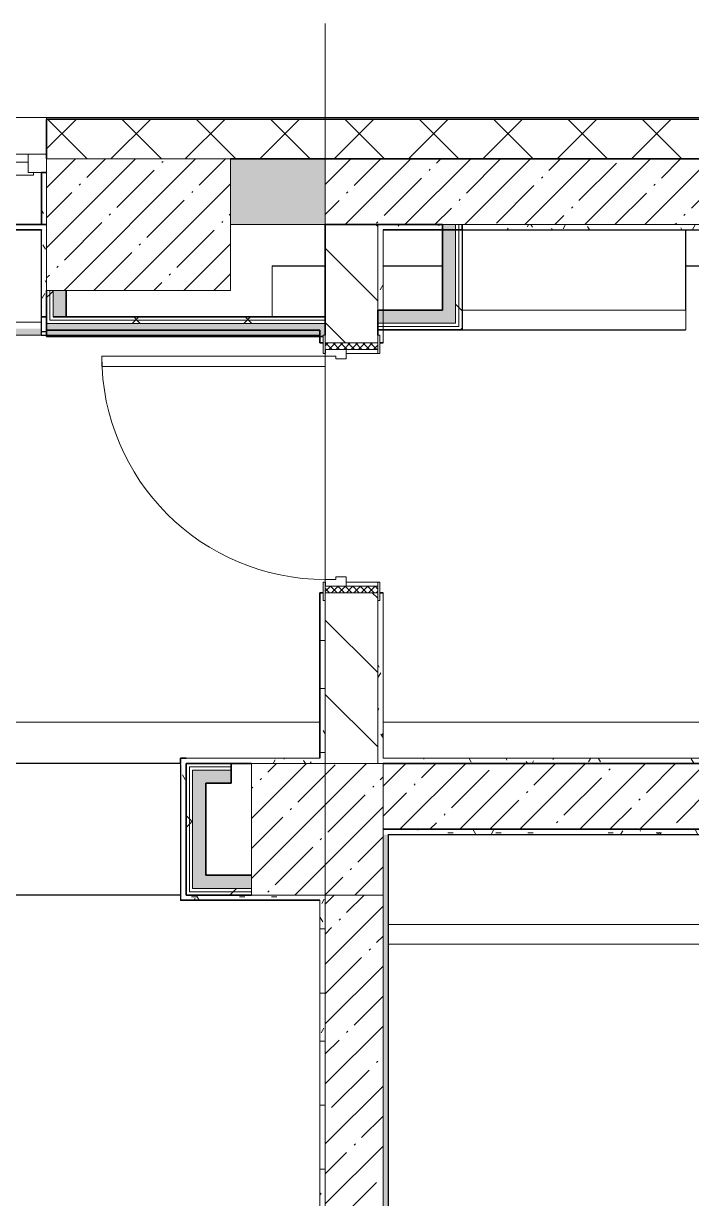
# Model space of a CAD drawing. Header units: millimetres. Extents: x 3914 to 443608, y -156176 to 78197.
# Drawn here: x 295027 to 297568, y -128532 to -124063 of the extents above; entities that cross this region are included whole.
import ezdxf

# ---------------------------------------------------------------- set-up
doc = ezdxf.new("R2010")
doc.units = ezdxf.units.MM
doc.linetypes.add('200_ШТРИХ__ш1_п0_6_', pattern=[160, 100, -60])
doc.layers.add('A-AREA-PATT-2', color=7, linetype='Continuous', lineweight=5, true_color=0xcde0ef, transparency=1)
for name, color, linetype, lineweight in [('A-DOOR-1', 7, 'Continuous', 5), ('A-DOOR-2', 7, '200_ШТРИХ__ш1_п0_6_', 5), ('A-DOOR-FRAM-2', 7, 'Continuous', 5), ('A-FLOR', 7, 'Continuous', 9), ('A-GLAZ', 7, 'Continuous', 9), ('A-GLAZ-1', 7, 'Continuous', 5), ('A-WALL', 7, 'Continuous', 5), ('A-WALL-1', 7, 'Continuous', 35), ('I-WALL', 7, 'Continuous', 5), ('S-COLS', 7, 'Continuous', 9), ('S-COLS-1', 7, 'Continuous', 5), ('S-STRS-MBND', 7, 'Continuous', 9), ('Оси', 7, 'Continuous', 9)]:
    doc.layers.add(name, color=color, linetype=linetype, lineweight=lineweight)
doc.layers.add('A-DOOR-FRAM-1', color=7, linetype='Continuous', lineweight=5, true_color=0xc0c0c0)
doc.layers.add('A-WALL-FNSH-1', color=9, linetype='Continuous', lineweight=5, true_color=0x808080)
pattern_1 = [(45, (174964.42, -145977.62), (-114.04925, 114.04925), []), (45, (175078.47, -145977.62), (-114.04925, 114.04925), [201.612, -40.322, 6.706, -33.617])]
pattern_2 = [(0, (174964.42, -145977.62), (243.84, 60.96), [20.117, -162.763, 20.117, -162.763, -975.36]), (0, (174964.42, -145977.62), (243.84, 60.96), [-365.76, 20.117, -345.643, 20.117, -162.763, -426.72]), (0, (174964.42, -145977.62), (243.84, 60.96), [-914.4, 20.117, -101.803, 20.117, -284.683]), (120, (175055.86, -145947.14), (-174.71291, 180.691634), [20.117, -162.763, 20.117, -162.763, -975.36]), (120, (175055.86, -145947.14), (-174.71291, 180.691634), [-365.76, 20.117, -345.643, 20.117, -162.763, -426.72]), (120, (175055.86, -145947.14), (-174.71291, 180.691634), [-914.4, 20.117, -101.803, 20.117, -284.683]), (240, (175086.34, -145825.22), (-69.12709, -241.651634), [20.117, -162.763, 20.117, -162.763, -975.36]), (240, (175086.34, -145825.22), (-69.12709, -241.651634), [-365.76, 20.117, -345.643, 20.117, -162.763, -426.72]), (240, (175086.34, -145825.22), (-69.12709, -241.651634), [-914.4, 20.117, -101.803, 20.117, -284.683])]
pattern_3 = [(45, (174964.42, -145977.62), (-212.132, 212.132), []), (135, (174964.42, -145977.62), (-212.132, -212.132), [])]

# ---------------------------------------------------------------- blocks, each defined once
blk = doc.blocks.new('120_Окно_СКБ_1Ст - 120_Окно_СКБ_1Ст 900х2500_h_ с форточкой-V355-Объем проектирования 2 этажа')
at = {"layer": 'A-GLAZ'}
for p, q in [((-450, -127), (-450, -57)), ((-450, -57), (-380, -57)), ((-380, -57), (-380, -127)), ((380, -87), (-380, -87)), ((-380, -87), (-380, -127)), ((-330, -137), (-330, -87)), ((330, -137), (330, -87)), ((380, -127), (380, -57)), ((380, -57), (450, -57)), ((380, -127), (380, -87)), ((450, -57), (450, -127)), ((-380, -127), (-450, -127)), ((-380, -127), (-400, -127)), ((-400, -127), (-400, -137)), ((450, -127), (380, -127)), ((400, -127), (380, -127)), ((400, -137), (400, -127)), ((-400, -137), (400, -137)), ((400, -137), (-400, -137))]:
    blk.add_line(p, q, dxfattribs=at)
at = {"layer": 'A-GLAZ-1'}
for p, q in [((450, -57), (-450, -57)), ((-430, -127), (-400, -127)), ((-330, -107), (330, -107)), ((330, -117), (-330, -117)), ((400, -127), (430, -127))]:
    blk.add_line(p, q, dxfattribs=at)
blk = doc.blocks.new('BSC_Колонна _Прямоугольная - 700х500-23282984-Объем проектирования 2 этажа')
at = {"layer": 'S-COLS-1'}
h = blk.add_hatch(dxfattribs=at)
h.set_pattern_fill('FP_134', color=256, style=0, pattern_type=2)
h.set_pattern_definition([(45, (-120500, -21150), (-114.04925, 114.04925), []), (45, (-120385.95, -21150), (-114.04925, 114.04925), [201.613, -40.323, 6.706, -33.617])])
h.paths.add_polyline_path([(-349.8, -250), (350, -250), (350, 250), (-350, 250), (-350, -250)])
for p, q in [((350, 250), (-350, 250)), ((-350, 250), (-350, -250)), ((350, -250), (350, 250)), ((-350, -250), (350, -250))]:
    blk.add_line(p, q, dxfattribs=at)
blk = doc.blocks.new('BSC_Колонна _Прямоугольная - 500х500-V430-Объем проектирования 2 этажа')
at = {"layer": 'S-COLS-1'}
h = blk.add_hatch(dxfattribs=at)
h.set_pattern_fill('FP_170', color=256, style=0, pattern_type=2)
h.set_pattern_definition([(45, (-121180, -18850), (-114.04925, 114.04925), []), (45, (-121065.95, -18850), (-114.04925, 114.04925), [201.613, -40.323, 6.706, -33.617])])
h.paths.add_polyline_path([(250, -250), (250, 250), (-250, 250), (-250, -250), (230, -250)])
for p, q in [((250, 250), (-250, 250)), ((-250, 250), (-250, -250)), ((250, -250), (250, 250)), ((-250, -250), (250, -250))]:
    blk.add_line(p, q, dxfattribs=at)
blk = doc.blocks.new('Зашивка приборов отопления30 - Зашивка приборов отопления-33323465-Объем проектирования 2 этажа')
at = {"layer": 'A-WALL'}
for p, q in [((121310.8, 18669.6), (124390.8, 18669.6)), ((124390.8, 18669.6), (121310.8, 18669.6)), ((121310.8, 18594.6), (124390.8, 18594.6))]:
    blk.add_line(p, q, dxfattribs=at)
blk = doc.blocks.new('Зашивка приборов отопления44 - Зашивка приборов отопления-33398827-Объем проектирования 2 этажа')
at = {"layer": 'A-WALL'}
for p, q in [((122140.8, 18669.6), (122140.8, 18974.6)), ((121290.8, 18669.6), (122140.8, 18669.6)), ((122141.3, 18669.6), (121290.8, 18669.6)), ((122141.3, 18594.6), (122141.3, 18669.6)), ((121290.8, 18594.6), (122141.3, 18594.6))]:
    blk.add_line(p, q, dxfattribs=at)

msp = doc.modelspace()

# ---------------------------------------------------------------- hatches: boundary and pattern name
at = {"layer": 'A-AREA-PATT-2'}
h = msp.add_hatch(color=256, dxfattribs=at)
h.paths.add_polyline_path([(287100.3, -125249.6), (290314.4, -125248.6), (290314.4, -125224.6), (286035.4, -125225.3), (286035.4, -125249.6), (286739, -125249.6)])
h.paths.add_polyline_path([(294327.7, -125248.6), (295094.1, -125247.6), (295094.1, -125223.6), (293500.9, -125223.6), (293501.2, -125248.6), (294084.7, -125248.6)])
h.paths.add_polyline_path([(293072.6, -125248.6), (293099.4, -125247.6), (293099.4, -125223.6), (291085.4, -125224.5), (291085.4, -125248.6), (292882.2, -125248.6)])
at = {"layer": 'A-DOOR-2'}
h = msp.add_hatch(dxfattribs=at)
h.set_pattern_fill('FP_33', color=256, angle=90, style=0, pattern_type=2)
h.set_pattern_definition([(225, (296109.737, -123938.71), (14.14214, -14.14214), []), (315, (296109.737, -123938.71), (14.14214, 14.14214), [])])
h.paths.add_polyline_path([(296174.4, -125302.6), (296374.4, -125302.6), (296374.4, -125277.6), (296174.4, -125277.6)])
at = {"layer": 'A-DOOR-FRAM-2'}
h = msp.add_hatch(dxfattribs=at)
h.set_pattern_fill('FP_34', color=256, angle=90, style=0, pattern_type=2)
h.set_pattern_definition([(135, (296109.737, -126061.505), (-14.1421, -14.1421), []), (225, (296109.737, -126061.505), (14.1421, -14.1421), [])])
h.paths.add_polyline_path([(296374.4, -126227.6), (296373.6, -126202.6), (296174.4, -126202.6), (296174.4, -126227.6)])
at = {"layer": 'A-WALL'}
h = msp.add_hatch(dxfattribs=at)
h.set_pattern_fill('FP_24', color=256, style=0, pattern_type=2)
h.set_pattern_definition([(45, (174964.42, -145977.62), (-141.42136, 141.42136), []), (135, (174964.42, -145977.62), (-141.42136, -141.42136), [])])
h.paths.add_polyline_path([(285314.4, -124577.6), (286214.4, -124577.6), (286214.4, -124427.6), (284914.9, -124427.6), (284914.9, -124577.6)])
h.paths.add_polyline_path([(280514.6, -124577.6), (281814.9, -124577.6), (281814.9, -124427.6), (280514.6, -124427.6)])
h.paths.add_polyline_path([(284014.9, -124577.6), (284014.9, -124427.6), (282714.9, -124427.6), (282714.9, -124577.6), (283486.7, -124577.6)])
h.paths.add_polyline_path([(278214.6, -124577.6), (278214.6, -124427.6), (277014.4, -124427.6), (277014.4, -124577.6)])
h.paths.add_polyline_path([(276039.4, -124577.6), (276114.4, -124577.6), (276114.4, -124427.6), (271574.4, -124427.6), (271574.4, -124577.6), (275829.4, -124577.6)])
h.paths.add_polyline_path([(268274.4, -124577.6), (268274.4, -124427.6), (268024.4, -124427.6), (268024.4, -124577.6)])
h.paths.add_polyline_path([(292882.2, -124577.6), (294214.6, -124577.6), (294214.6, -124427.6), (292864.9, -124427.6), (292864.9, -124577.6)])
h.paths.add_polyline_path([(290714, -124577.6), (291964.9, -124577.6), (291964.9, -124427.6), (290564.9, -124427.6), (290564.9, -124577.6)])
h.paths.add_polyline_path([(287114.4, -124577.6), (288264.9, -124577.6), (288264.9, -124427.6), (287114.4, -124427.6)])
h.paths.add_polyline_path([(299794.4, -124577.6), (300194.4, -124577.6), (300194.4, -124427.6), (295114.6, -124427.6), (295114.6, -124577.6), (298664.1, -124577.6)])
at = {"layer": 'I-WALL'}
h = msp.add_hatch(dxfattribs=at)
h.set_pattern_fill('FP_1', color=256, style=0, pattern_type=2)
h.set_pattern_definition(pattern_1)
h.paths.add_polyline_path([(285314.4, -124827.6), (285314.4, -124577.6), (284914.9, -124577.6), (284914.9, -124827.6), (285309.5, -124827.6)])
h.paths.add_polyline_path([(283486.7, -124827.6), (284014.9, -124827.6), (284014.9, -124577.6), (282714.9, -124577.6), (282714.9, -124827.6), (283434.4, -124827.6)])
h.paths.add_polyline_path([(275536.6, -124827.6), (275544.4, -124827.6), (275544.4, -124577.6), (275524.4, -124577.6), (275524.4, -124827.6)])
h.paths.add_polyline_path([(296174.4, -124827.6), (296174.4, -124577.6), (295814.4, -124577.6), (295814.4, -124827.6)])
h.paths.add_polyline_path([(275764.4, -124827.6), (276114.4, -124827.6), (276114.4, -124577.6), (275764.4, -124577.6), (275764.4, -124585.9)])
h.paths.add_polyline_path([(294214.6, -124827.6), (294214.6, -124577.6), (292864.9, -124577.6), (292864.9, -124827.6), (293604.9, -124827.6)])
h.paths.add_polyline_path([(291964.9, -124827.6), (291964.9, -124577.6), (291064.9, -124577.6), (291064.9, -124827.6), (291436.7, -124827.6)])
h.paths.add_polyline_path([(278214.6, -124827.6), (278214.6, -124577.6), (277014.4, -124577.6), (277014.4, -124827.6)])
h.paths.add_polyline_path([(287114.4, -124827.6), (288264.9, -124827.6), (288264.9, -124577.6), (287114.4, -124577.6)])
h.paths.add_polyline_path([(281014.4, -124827.6), (281814.9, -124827.6), (281814.9, -124577.6), (281014.4, -124577.6)])
h.paths.add_polyline_path([(286014.4, -124827.6), (286214.4, -124827.6), (286214.4, -124577.6), (286014.4, -124577.6), (286014.4, -124702.6)])
h = msp.add_hatch(dxfattribs=at)
h.set_pattern_fill('FP_1', color=256, style=0, pattern_type=2)
h.set_pattern_definition(pattern_1)
h.paths.add_polyline_path([(299794.4, -124827.6), (299794.4, -124577.6), (296174.4, -124577.6), (296174.4, -124827.6), (299774.4, -124827.6)])
h = msp.add_hatch(dxfattribs=at)
h.set_pattern_fill('FP_191', color=256, style=0, pattern_type=2)
h.set_pattern_definition(pattern_2)
h.paths.add_polyline_path([(295114.4, -124827.6), (295114.4, -124629.6), (295094.6, -124629.6), (295094.6, -124827.6)])
h = msp.add_hatch(dxfattribs=at)
h.set_pattern_fill('FP_191', color=256, style=0, pattern_type=2)
h.set_pattern_definition(pattern_2)
h.paths.add_polyline_path([(294882.4, -124847.6), (295094.6, -124847.6), (295094.6, -124827.6), (293479.9, -124827.6), (293479.9, -124847.6), (294819.4, -124847.6)])
h = msp.add_hatch(dxfattribs=at)
h.set_pattern_fill('FP_191', color=256, style=0, pattern_type=2)
h.set_pattern_definition(pattern_2)
h.paths.add_polyline_path([(295114.6, -125178.6), (295114.4, -124827.6), (295094.6, -124827.6), (295094.6, -125178.6), (295114.4, -125178.6)])
h = msp.add_hatch(dxfattribs=at)
h.set_pattern_fill('FP_23', color=256, style=0, pattern_type=2)
h.set_pattern_definition([(135, (174964.42, -145977.62), (-141.42136, -141.42136), [])])
h.paths.add_polyline_path([(296374.4, -126877.6), (296374.4, -126227.6), (296174.4, -126227.6), (296174.4, -126877.6)])
h.paths.add_polyline_path([(296174.4, -125277.6), (296374.4, -125277.6), (296374.4, -124827.6), (296174.4, -124827.6), (296174.4, -125254.6)])
h = msp.add_hatch(dxfattribs=at)
h.set_pattern_fill('FP_191', color=256, style=0, pattern_type=2)
h.set_pattern_definition(pattern_2)
h.paths.add_polyline_path([(296394.4, -124847.6), (296620.4, -124847.6), (296620.4, -124827.6), (296374.4, -124827.6), (296374.4, -124847.6), (296390.4, -124847.6)])
h.paths.add_polyline_path([(296670.4, -124847.6), (296691.2, -124847.6), (296670.4, -124841.7)])
h.paths.add_polyline_path([(299590.1, -124847.6), (299774.4, -124847.6), (299774.4, -124827.6), (296695.4, -124827.6), (296696.4, -124847.6), (298664.1, -124847.6)])
h.paths.add_polyline_path([(296694.8, -124847.6), (296695.4, -124847.6), (296692.2, -124843.2)])
for points in [[(296620.4, -125202.6), (296670.4, -125202.6), (296670.4, -124827.6), (296620.4, -124827.6), (296620.4, -125191.4)], [(295189.4, -125178.6), (295189.4, -125077.6), (295139.4, -125077.6), (295139.4, -125178.6)], [(296495.9, -125202.6), (296620.4, -125202.6), (296620.4, -125152.6), (296374.4, -125152.6), (296374.4, -125202.6), (296456.1, -125202.6)], [(296016.8, -125253.6), (296166.4, -125252.7), (296166.4, -125247.6), (296174.4, -125247.6), (296174.4, -125203.6), (295114.4, -125203.6), (295114.6, -125253.6), (295972.4, -125253.6)], [(295670, -126952.6), (295816.4, -126952.6), (295816.4, -126902.6), (295670, -126902.6), (295670, -126923.2)], [(295670, -127352.6), (295720, -127352.6), (295720, -126952.6), (295670, -126952.6)], [(295720, -127352.6), (295894.4, -127352.6), (295894.4, -127302.6), (295720, -127302.6)]]:
    msp.add_hatch(color=256, dxfattribs=at).paths.add_polyline_path(points)
h = msp.add_hatch(dxfattribs=at)
h.set_pattern_fill('FP_192', color=256, style=0, pattern_type=2)
h.set_pattern_definition(pattern_3)
h.paths.add_polyline_path([(296670.4, -125215.1), (296682.9, -125215.1), (296682.3, -124847.6), (296670.4, -124847.6), (296670.4, -125202.6)])
h.paths.add_polyline_path([(296682.9, -124845.3), (296682.9, -124827.6), (296670.4, -124829.3), (296670.4, -124841.7), (296682.3, -124845.1)])
h = msp.add_hatch(dxfattribs=at)
h.set_pattern_fill('FP_192', color=256, style=0, pattern_type=2)
h.set_pattern_definition(pattern_3)
h.paths.add_polyline_path([(296682.9, -125227.6), (296695.4, -125227.6), (296694.8, -124847.6), (296682.9, -124828.3), (296682.9, -124845.3), (296682.9, -124847.6), (296682.9, -125215.1)])
h.paths.add_polyline_path([(296695.4, -124847.6), (296695.4, -124827.6), (296683.3, -124828.3), (296691.2, -124840.9)])
h = msp.add_hatch(dxfattribs=at)
h.set_pattern_fill('FP_191', color=256, style=0, pattern_type=2)
h.set_pattern_definition(pattern_2)
h.paths.add_polyline_path([(296374.4, -126857.6), (296394.4, -126856.6), (296394.4, -126227.6), (296382.4, -126227.6), (296382.4, -126257.6), (296374.4, -126257.6), (296374.4, -126758.8)])
h.paths.add_polyline_path([(296382.4, -125277.6), (296394.4, -125277.6), (296394.4, -125202.6), (296374.4, -125202.6), (296375.8, -125247.6), (296382.4, -125247.6), (296382.4, -125253.6)])
h.paths.add_polyline_path([(296380.2, -125152.6), (296394.4, -125152.6), (296394.4, -124848.1), (296374.4, -124847.6), (296374.4, -125152.6)])
h = msp.add_hatch(dxfattribs=at)
h.set_pattern_fill('FP_192', color=256, style=0, pattern_type=2)
h.set_pattern_definition(pattern_3)
h.paths.add_polyline_path([(295114.4, -125191.1), (295126.9, -125191.1), (295126.8, -125077.6), (295114.6, -125077.6), (295114.4, -125178.6)])
h = msp.add_hatch(dxfattribs=at)
h.set_pattern_fill('FP_192', color=256, style=0, pattern_type=2)
h.set_pattern_definition(pattern_3)
h.paths.add_polyline_path([(295139.4, -125178.6), (295139.4, -125077.6), (295126.9, -125077.6), (295126.9, -125178.6)])
h = msp.add_hatch(dxfattribs=at)
h.set_pattern_fill('FP_192', color=256, style=0, pattern_type=2)
h.set_pattern_definition(pattern_3)
h.paths.add_polyline_path([(295862.6, -125191.1), (296174.4, -125191.1), (296174.4, -125178.6), (295126.9, -125178.6), (295126.9, -125191.1), (295773.1, -125191.1)])
h = msp.add_hatch(dxfattribs=at)
h.set_pattern_fill('FP_192', color=256, style=0, pattern_type=2)
h.set_pattern_definition(pattern_3)
h.paths.add_polyline_path([(295893.5, -125203.6), (296174.4, -125203.6), (296174.4, -125191.1), (295114.4, -125191.1), (295114.6, -125203.6), (295773.1, -125203.6)])
h = msp.add_hatch(dxfattribs=at)
h.set_pattern_fill('FP_191', color=256, style=0, pattern_type=2)
h.set_pattern_definition(pattern_2)
h.paths.add_polyline_path([(296154.4, -126857.6), (296174.4, -126857.6), (296174.4, -126257.6), (296166.4, -126257.6), (296166.4, -126227.6), (296154.4, -126227.6), (296154.4, -126855.7)])
h.paths.add_polyline_path([(296166.4, -125277.6), (296166.4, -125253.6), (296154.4, -125253.7), (296154.4, -125277.6), (296166.3, -125277.6)])
h = msp.add_hatch(dxfattribs=at)
h.set_pattern_fill('FP_191', color=256, style=0, pattern_type=2)
h.set_pattern_definition(pattern_2)
h.paths.add_polyline_path([(295625, -127377.6), (295645, -127377.6), (295645, -126857.6), (295624, -126859), (295625, -127376.8)])
h = msp.add_hatch(dxfattribs=at)
h.set_pattern_fill('FP_191', color=256, style=0, pattern_type=2)
h.set_pattern_definition(pattern_2)
h.paths.add_polyline_path([(295773.1, -126877.6), (296174.4, -126877.6), (296153.4, -126857.6), (295645, -126857.6), (295645, -126877.6)])
h.paths.add_polyline_path([(296174.4, -126877.6), (296174, -126857.6), (296154.4, -126857.6)])
h = msp.add_hatch(dxfattribs=at)
h.set_pattern_fill('FP_191', color=256, style=0, pattern_type=2)
h.set_pattern_definition(pattern_2)
h.paths.add_polyline_path([(296374.4, -126877.6), (296394.4, -126857.6), (296374.4, -126857.6), (296374.4, -126876)])
h.paths.add_polyline_path([(299636.4, -126877.6), (299794.4, -126877.6), (299773.4, -126857.6), (296394.4, -126858.6), (296374.4, -126877.6), (299519.4, -126877.6)])
h.paths.add_polyline_path([(299794.4, -126877.6), (299794.4, -126857.6), (299774.4, -126857.6)])
h = msp.add_hatch(dxfattribs=at)
h.set_pattern_fill('FP_1', color=256, style=0, pattern_type=2)
h.set_pattern_definition(pattern_1)
h.paths.add_polyline_path([(299569.4, -127127.6), (299794.4, -127127.6), (299794.4, -126877.6), (296394.4, -126877.6), (296394.4, -127127.6), (299519.4, -127127.6)])
h = msp.add_hatch(dxfattribs=at)
h.set_pattern_fill('FP_192', color=256, style=0, pattern_type=2)
h.set_pattern_definition(pattern_3)
h.paths.add_polyline_path([(295645, -127377.6), (295657.5, -127377.6), (295657.5, -126890.1), (295645, -126890.1), (295645, -127302.6)])
h = msp.add_hatch(dxfattribs=at)
h.set_pattern_fill('FP_192', color=256, style=0, pattern_type=2)
h.set_pattern_definition(pattern_3)
h.paths.add_polyline_path([(295657.5, -127365.1), (295670, -127365.1), (295670, -126902.6), (295657.5, -126903.7), (295657.5, -127302.6)])
h = msp.add_hatch(dxfattribs=at)
h.set_pattern_fill('FP_191', color=256, style=0, pattern_type=2)
h.set_pattern_definition(pattern_2)
h.paths.add_polyline_path([(299794.4, -127127.6), (296394.4, -127127.6), (296394.4, -127147.6), (299774.4, -127146.7)])
h.paths.add_polyline_path([(299794.4, -127147.6), (299794.4, -127127.6), (299774.4, -127147.6), (299792.5, -127147.6)])
h = msp.add_hatch(dxfattribs=at)
h.set_pattern_fill('FP_191', color=256, style=0, pattern_type=2)
h.set_pattern_definition(pattern_2)
h.paths.add_polyline_path([(296399.8, -135377.6), (296414.4, -135377.6), (296414.4, -135152.6), (296402.4, -135152.6), (296402.4, -135207.6), (296394.4, -135207.6), (296394.4, -135377.6)])
h.paths.add_polyline_path([(296414.4, -133752.6), (296414.4, -127148.6), (296394.4, -127147.6), (296394.7, -133697.6), (296402.4, -133697.6), (296402.4, -133752.6)])
h = msp.add_hatch(dxfattribs=at)
h.set_pattern_fill('FP_191', color=256, style=0, pattern_type=2)
h.set_pattern_definition(pattern_2)
h.paths.add_polyline_path([(295813.9, -127397.6), (296154.4, -127397.6), (296154.4, -127377.6), (295625, -127377.6), (295626.2, -127397.6), (295773.1, -127397.6)])
h = msp.add_hatch(dxfattribs=at)
h.set_pattern_fill('FP_192', color=256, style=0, pattern_type=2)
h.set_pattern_definition(pattern_3)
h.paths.add_polyline_path([(295835.4, -127377.6), (295894.4, -127377.6), (295894.4, -127365.1), (295657.5, -127365.1), (295657.5, -127377.6), (295773.1, -127377.6)])
h = msp.add_hatch(dxfattribs=at)
h.set_pattern_fill('FP_192', color=256, style=0, pattern_type=2)
h.set_pattern_definition(pattern_3)
h.paths.add_polyline_path([(295720, -127365.1), (295894.4, -127365.1), (295894.4, -127352.6), (295670, -127352.6), (295670, -127365.1)])
h = msp.add_hatch(dxfattribs=at)
h.set_pattern_fill('FP_191', color=256, style=0, pattern_type=2)
h.set_pattern_definition(pattern_2)
h.paths.add_polyline_path([(296174.4, -132057.6), (296174.4, -127377.6), (296154.4, -127398.6), (296154.4, -132057.6)])
h.paths.add_polyline_path([(296154.4, -127397.6), (296174.4, -127377.6), (296154.4, -127377.6)])
h = msp.add_hatch(dxfattribs=at)
h.set_pattern_fill('FP_1', color=256, style=0, pattern_type=2)
h.set_pattern_definition(pattern_1)
h.paths.add_polyline_path([(296174.4, -135377.6), (296394.4, -135377.6), (296394.4, -135152.6), (296174.4, -135152.6), (296174.4, -135207.6)])
h.paths.add_polyline_path([(296278.2, -133752.6), (296394.4, -133752.6), (296394.4, -132577.6), (296174.4, -132577.6), (296174.4, -133752.6)])
h.paths.add_polyline_path([(296374.4, -132077.6), (296394.4, -132077.6), (296394.4, -127377.6), (296174.4, -127377.6), (296174.4, -132077.6), (296336.1, -132077.6)])

# ---------------------------------------------------------------- linework, layer by layer
at = {"layer": 'A-DOOR-1'}
for p, q in [((295324.4, -125327.6), (295324.4, -125367.6)), ((296174.4, -125327.6), (295324.4, -125327.6)), ((295324.4, -125367.6), (296174.4, -125367.6)), ((296174.4, -125367.6), (296174.4, -125327.6))]:
    msp.add_line(p, q, dxfattribs=at)
msp.add_arc((296174.4, -125327.6), 850, 180, 270, dxfattribs=at)
at = {"layer": 'A-DOOR-FRAM-1'}
for p, q in [((296174.4, -125247.6), (296166.4, -125247.6)), ((296166.4, -125247.6), (296166.4, -125317.6)), ((296174.4, -125317.6), (296174.4, -125247.6)), ((296374.4, -125277.6), (296174.4, -125277.6)), ((296174.4, -125277.6), (296174.4, -125302.6)), ((296382.4, -125247.6), (296374.4, -125247.6)), ((296374.4, -125247.6), (296374.4, -125317.6)), ((296374.4, -125302.6), (296374.4, -125277.6)), ((296382.4, -125317.6), (296382.4, -125247.6)), ((296166.4, -125317.6), (296174.4, -125317.6)), ((296254.4, -125302.6), (296174.4, -125302.6)), ((296174.4, -125302.6), (296174.4, -125327.6)), ((296174.4, -125302.6), (296374.4, -125302.6)), ((296175.4, -125302.6), (296174.4, -125302.6)), ((296174.4, -125302.6), (296174.4, -125317.6)), ((296174.4, -125317.6), (296175.4, -125317.6)), ((296175.4, -125317.6), (296175.4, -125302.6)), ((296254.4, -125337.6), (296254.4, -125302.6)), ((296374.4, -125302.6), (296254.4, -125302.6)), ((296254.4, -125302.6), (296254.4, -125317.6)), ((296254.4, -125317.6), (296374.4, -125317.6)), ((296374.4, -125317.6), (296374.4, -125302.6)), ((296374.4, -125317.6), (296382.4, -125317.6)), ((296174.4, -125327.6), (296214.4, -125327.6)), ((296214.4, -125327.6), (296214.4, -125337.6)), ((296214.4, -125337.6), (296254.4, -125337.6)), ((296254.4, -126167.6), (296214.4, -126167.6)), ((296214.4, -126167.6), (296214.4, -126177.6)), ((296254.4, -126202.6), (296254.4, -126167.6)), ((296174.4, -126187.6), (296166.4, -126187.6)), ((296166.4, -126187.6), (296166.4, -126257.6)), ((296174.4, -126177.6), (296174.4, -126202.6)), ((296214.4, -126177.6), (296174.4, -126177.6)), ((296175.4, -126187.6), (296174.4, -126187.6)), ((296174.4, -126187.6), (296174.4, -126202.6)), ((296174.4, -126257.6), (296174.4, -126187.6)), ((296174.4, -126202.6), (296254.4, -126202.6)), ((296374.4, -126202.6), (296174.4, -126202.6)), ((296174.4, -126202.6), (296174.4, -126227.6)), ((296174.4, -126202.6), (296175.4, -126202.6)), ((296175.4, -126202.6), (296175.4, -126187.6)), ((296374.4, -126187.6), (296254.4, -126187.6)), ((296254.4, -126187.6), (296254.4, -126202.6)), ((296254.4, -126202.6), (296374.4, -126202.6)), ((296374.4, -126202.6), (296374.4, -126187.6)), ((296382.4, -126187.6), (296374.4, -126187.6)), ((296374.4, -126187.6), (296374.4, -126257.6)), ((296374.4, -126227.6), (296374.4, -126202.6)), ((296382.4, -126257.6), (296382.4, -126187.6)), ((296166.4, -126257.6), (296174.4, -126257.6)), ((296174.4, -126227.6), (296374.4, -126227.6)), ((296374.4, -126257.6), (296382.4, -126257.6))]:
    msp.add_line(p, q, dxfattribs=at)
at = {"layer": 'A-FLOR'}
for p, q in [((295814.4, -124826.7), (296174.4, -124826.7)), ((295814.4, -124827.6), (296174.4, -124827.6)), ((295972.4, -125177.7), (295972.4, -124984.7)), ((295972.4, -124984.7), (296174.4, -124984.7)), ((295972.4, -125178.6), (295972.4, -124985.6)), ((295972.4, -124985.6), (296174.4, -124985.6)), ((296394.4, -124984.7), (296620.4, -124984.7)), ((296394.4, -124985.6), (296620.4, -124985.6)), ((297545.4, -124984.7), (299636.4, -124984.7)), ((297545.4, -124985.6), (299636.4, -124985.6)), ((295094.6, -125234.7), (295114.4, -125234.7)), ((296394.4, -125226.7), (296695.4, -125226.7)), ((296394.4, -125227.6), (296695.4, -125227.6)), ((295094.6, -125235.6), (295114.4, -125235.6)), ((295114.6, -125252.7), (296153.4, -125252.7)), ((295114.6, -125253.6), (296153.4, -125253.6)), ((296174.4, -125366.7), (296174.4, -126176.7)), ((296174.4, -126176.7), (296174.4, -125366.7)), ((296174.4, -125367.6), (296174.4, -126177.6)), ((296174.4, -126177.6), (296174.4, -125367.6)), ((296394.4, -126409.5), (296394.4, -126276.7)), ((296394.4, -126410.4), (296394.4, -126277.6)), ((286194.4, -126719.7), (296154.4, -126719.7)), ((286194.4, -126720.6), (296154.4, -126720.6)), ((299636.4, -126719.7), (296394.4, -126719.7)), ((299636.4, -126720.6), (296394.4, -126720.6)), ((291064.9, -126876.7), (295624, -126876.7)), ((291064.9, -126877.6), (295624, -126877.6)), ((295625, -126882.7), (295625, -127376.7)), ((295625, -126883.7), (295625, -127377.6)), ((295894.4, -126876.7), (295894.4, -127301.7)), ((295894.4, -126877.6), (295894.4, -127302.6)), ((295625, -127376.7), (291064.9, -127376.7)), ((295625, -127377.6), (291064.9, -127377.6))]:
    msp.add_line(p, q, dxfattribs=at)
at = {"layer": 'A-WALL'}
for p, q in [((294214.6, -124419.6), (295114.6, -124419.6)), ((300197.4, -124424.6), (295114.6, -124424.6)), ((300194.4, -124427.6), (295114.6, -124427.6)), ((296374.4, -124827.6), (296374.4, -125152.6)), ((299794.4, -124827.6), (296620.4, -124827.6)), ((296670.4, -125202.6), (296670.4, -124827.6)), ((296682.9, -125215.1), (296682.9, -124827.6)), ((296394.4, -124847.6), (296394.4, -125277.6)), ((295126.9, -125191.1), (295126.9, -125077.6)), ((295139.4, -125178.6), (295139.4, -125077.6)), ((296174.4, -125203.6), (295114.4, -125203.6)), ((296174.4, -125191.1), (295126.9, -125191.1)), ((296374.4, -125202.6), (296670.4, -125202.6)), ((296374.4, -125215.1), (296682.9, -125215.1)), ((295114.6, -125248.6), (296154.4, -125248.6)), ((296174.4, -126877.6), (296174.4, -126257.6)), ((296374.4, -126877.6), (296374.4, -126257.6)), ((296394.4, -126857.6), (296394.4, -126227.6)), ((295624, -126883.7), (295625, -126883.7)), ((295645, -126857.6), (295645, -126856.6)), ((295645, -126857.6), (296154.4, -126857.6)), ((296394.4, -126857.6), (299774.4, -126857.6)), ((295657.5, -126890.1), (295657.5, -127365.1)), ((295657.5, -126890.1), (295816.4, -126890.1)), ((295670, -126902.6), (295670, -127352.6)), ((295670, -126902.6), (295816.4, -126902.6)), ((296414.4, -129447.2), (296414.4, -127147.6)), ((299774.4, -127147.6), (296414.4, -127147.6)), ((296414.4, -127148.6), (296415.4, -127148.6)), ((295625, -127377.6), (295625, -127377.6)), ((295657.5, -127365.1), (295894.4, -127365.1)), ((295670, -127352.6), (295894.4, -127352.6)), ((296174.4, -132077.6), (296174.4, -127377.6)), ((296394.4, -132077.6), (296394.4, -127377.6)), ((296154.4, -132057.6), (296154.4, -127397.6))]:
    msp.add_line(p, q, dxfattribs=at)
at = {"layer": 'A-WALL-1'}
for p, q in [((295114.6, -124427.6), (295114.6, -124577.6)), ((295814.4, -124577.6), (300044.4, -124577.6)), ((295114.4, -124629.6), (295094.6, -124629.6)), ((295094.6, -124629.6), (295094.6, -124827.6)), ((295094.6, -124827.6), (291064.9, -124827.6)), ((295094.6, -124827.6), (295114.4, -124827.6)), ((296174.4, -124827.6), (296620.4, -124827.6)), ((296174.4, -124827.6), (296174.4, -125247.6)), ((296620.4, -124827.6), (296620.4, -125152.6)), ((296695.4, -124847.6), (296695.4, -124827.6)), ((294214.6, -124847.6), (295094.6, -124847.6)), ((295094.6, -124847.6), (295094.6, -124848.6)), ((296394.4, -124847.6), (296695.4, -124847.6)), ((295114.4, -125077.6), (295114.4, -125253.6)), ((295114.6, -125178.6), (295114.6, -125077.6)), ((295189.4, -125178.6), (295189.4, -125077.6)), ((295094.6, -125178.6), (295114.6, -125178.6)), ((296174.4, -125178.6), (295139.4, -125178.6)), ((296174.4, -125247.6), (296174.4, -125178.6)), ((296620.4, -125152.6), (296374.4, -125152.6)), ((296374.4, -125152.6), (296374.4, -125247.6)), ((296154.4, -125228.6), (295114.6, -125228.6)), ((295114.6, -125228.6), (295114.6, -125248.6)), ((296154.4, -125248.6), (296154.4, -125228.6)), ((296374.4, -125227.6), (296394.4, -125227.6)), ((295114.4, -125253.6), (296166.4, -125253.6)), ((296154.4, -125253.6), (296154.4, -125277.6)), ((296154.4, -125277.6), (296166.4, -125277.6)), ((296382.4, -125277.6), (296394.4, -125277.6)), ((296166.4, -126227.6), (296154.4, -126227.6)), ((296154.4, -126227.6), (296154.4, -126857.6)), ((296394.4, -126227.6), (296382.4, -126227.6)), ((295645, -126856.6), (295624, -126856.6)), ((295624, -126856.6), (295624, -126877.6)), ((295645, -127377.6), (295645, -126877.6)), ((295894.4, -126877.6), (295645, -126877.6)), ((295816.4, -126952.6), (295816.4, -126877.6)), ((299794.4, -126877.6), (296394.4, -126877.6)), ((295720, -127302.6), (295720, -126952.6)), ((295720, -126952.6), (295816.4, -126952.6)), ((296394.4, -127127.6), (299794.4, -127127.6)), ((295894.4, -127302.6), (295720, -127302.6)), ((295894.4, -127377.6), (295645, -127377.6)), ((295625, -127397.6), (296154.4, -127397.6))]:
    msp.add_line(p, q, dxfattribs=at)
at = {"layer": 'A-WALL-FNSH-1'}
for p, q in [((300202.4, -124419.6), (295114.6, -124419.6)), ((295114.6, -124419.6), (295114.6, -124427.6)), ((295094.6, -124629.6), (295093.6, -124629.6)), ((295093.6, -124629.6), (295093.6, -124827.6)), ((295093.6, -124827.6), (295094.6, -124827.6)), ((295093.6, -124848.6), (295093.6, -125249.6)), ((295094.6, -125198.6), (295094.6, -124848.6)), ((296395.4, -124848.1), (296394.4, -124848.1)), ((296395.4, -125277.6), (296395.4, -124848.1)), ((299774.4, -124847.6), (296695.4, -124847.6)), ((296695.4, -124847.6), (296695.4, -125227.6)), ((296695.4, -124848.6), (299773.4, -124848.6)), ((296696.4, -125228.6), (296696.4, -124847.6)), ((296374.4, -125228.6), (296696.4, -125228.6)), ((295093.6, -125249.6), (296154.4, -125249.6)), ((295114.6, -125248.6), (295094.6, -125248.6)), ((296153.4, -125253.6), (296153.4, -125277.6)), ((296153.4, -125277.6), (296154.4, -125277.6)), ((296154.4, -125249.6), (296154.4, -125248.6)), ((296394.4, -125277.6), (296395.4, -125277.6)), ((296153.4, -126227.6), (296153.4, -126856.6)), ((296154.4, -126227.6), (296153.4, -126227.6)), ((296395.4, -126227.6), (296394.4, -126227.6)), ((296395.4, -126857.6), (296395.4, -126227.6)), ((295624, -126877.6), (295624, -127398.6)), ((296153.4, -126856.6), (295645, -126856.6)), ((299773.4, -126856.6), (296394.4, -126856.6)), ((296415.4, -127148.6), (299773.4, -127148.6)), ((296415.4, -129447.2), (296415.4, -127148.6)), ((295625, -127397.6), (295625, -127377.6)), ((295624, -127398.6), (296153.4, -127398.6)), ((296153.4, -127398.6), (296153.4, -132056.6))]:
    msp.add_line(p, q, dxfattribs=at)
at = {"layer": 'I-WALL'}
for p, q in [((295094.6, -124848.6), (294214.6, -124848.6)), ((297545.9, -125152.6), (297545.9, -124847.6)), ((297546.9, -124847.6), (297546.9, -125228.1)), ((293500.9, -125198.6), (295094.6, -125198.6)), ((295094.6, -125248.6), (295094.6, -125198.6)), ((296696.4, -125227.6), (297545.4, -125227.6)), ((297545.4, -125228.6), (296696.4, -125228.6)), ((297545.4, -125228.6), (297545.4, -125227.6)), ((297546.9, -125228.1), (297545.9, -125228.1)), ((295094.6, -125248.6), (293500.9, -125248.6))]:
    msp.add_line(p, q, dxfattribs=at)
at = {"layer": 'S-STRS-MBND'}
for p, q in [((296394.4, -127127.6), (296394.4, -128627.6)), ((299794.4, -127127.6), (296394.4, -127127.6))]:
    msp.add_line(p, q, dxfattribs=at)
at = {"layer": 'Оси'}
msp.add_lwpolyline([(296174.4, -147883.9), (296174.4, -142883.9), (296174.4, -129062.5), (296174.4, -124062.5)], dxfattribs=at)

# ---------------------------------------------------------------- block references
at = {"layer": 'A-GLAZ', "color": 3}
msp.add_blockref('120_Окно_СКБ_1Ст - 120_Окно_СКБ_1Ст 900х2500_h_ с форточкой-V355-Объем проектирования 2 этажа', (294664.6, -124502.6), dxfattribs=at)
at = {"layer": 'A-WALL'}
for name, p in [('Зашивка приборов отопления44 - Зашивка приборов отопления-33398827-Объем проектирования 2 этажа', (175404.6, -143822.2)), ('Зашивка приборов отопления30 - Зашивка приборов отопления-33323465-Объем проектирования 2 этажа', (175103.6, -146159.7))]:
    msp.add_blockref(name, p, dxfattribs=at)
at = {"layer": 'S-COLS'}
for name, p in [('BSC_Колонна _Прямоугольная - 700х500-23282984-Объем проектирования 2 этажа', (295464.4, -124827.6)), ('BSC_Колонна _Прямоугольная - 500х500-V430-Объем проектирования 2 этажа', (296144.4, -127127.6))]:
    msp.add_blockref(name, p, dxfattribs=at)

doc.saveas('drawing.dxf')
